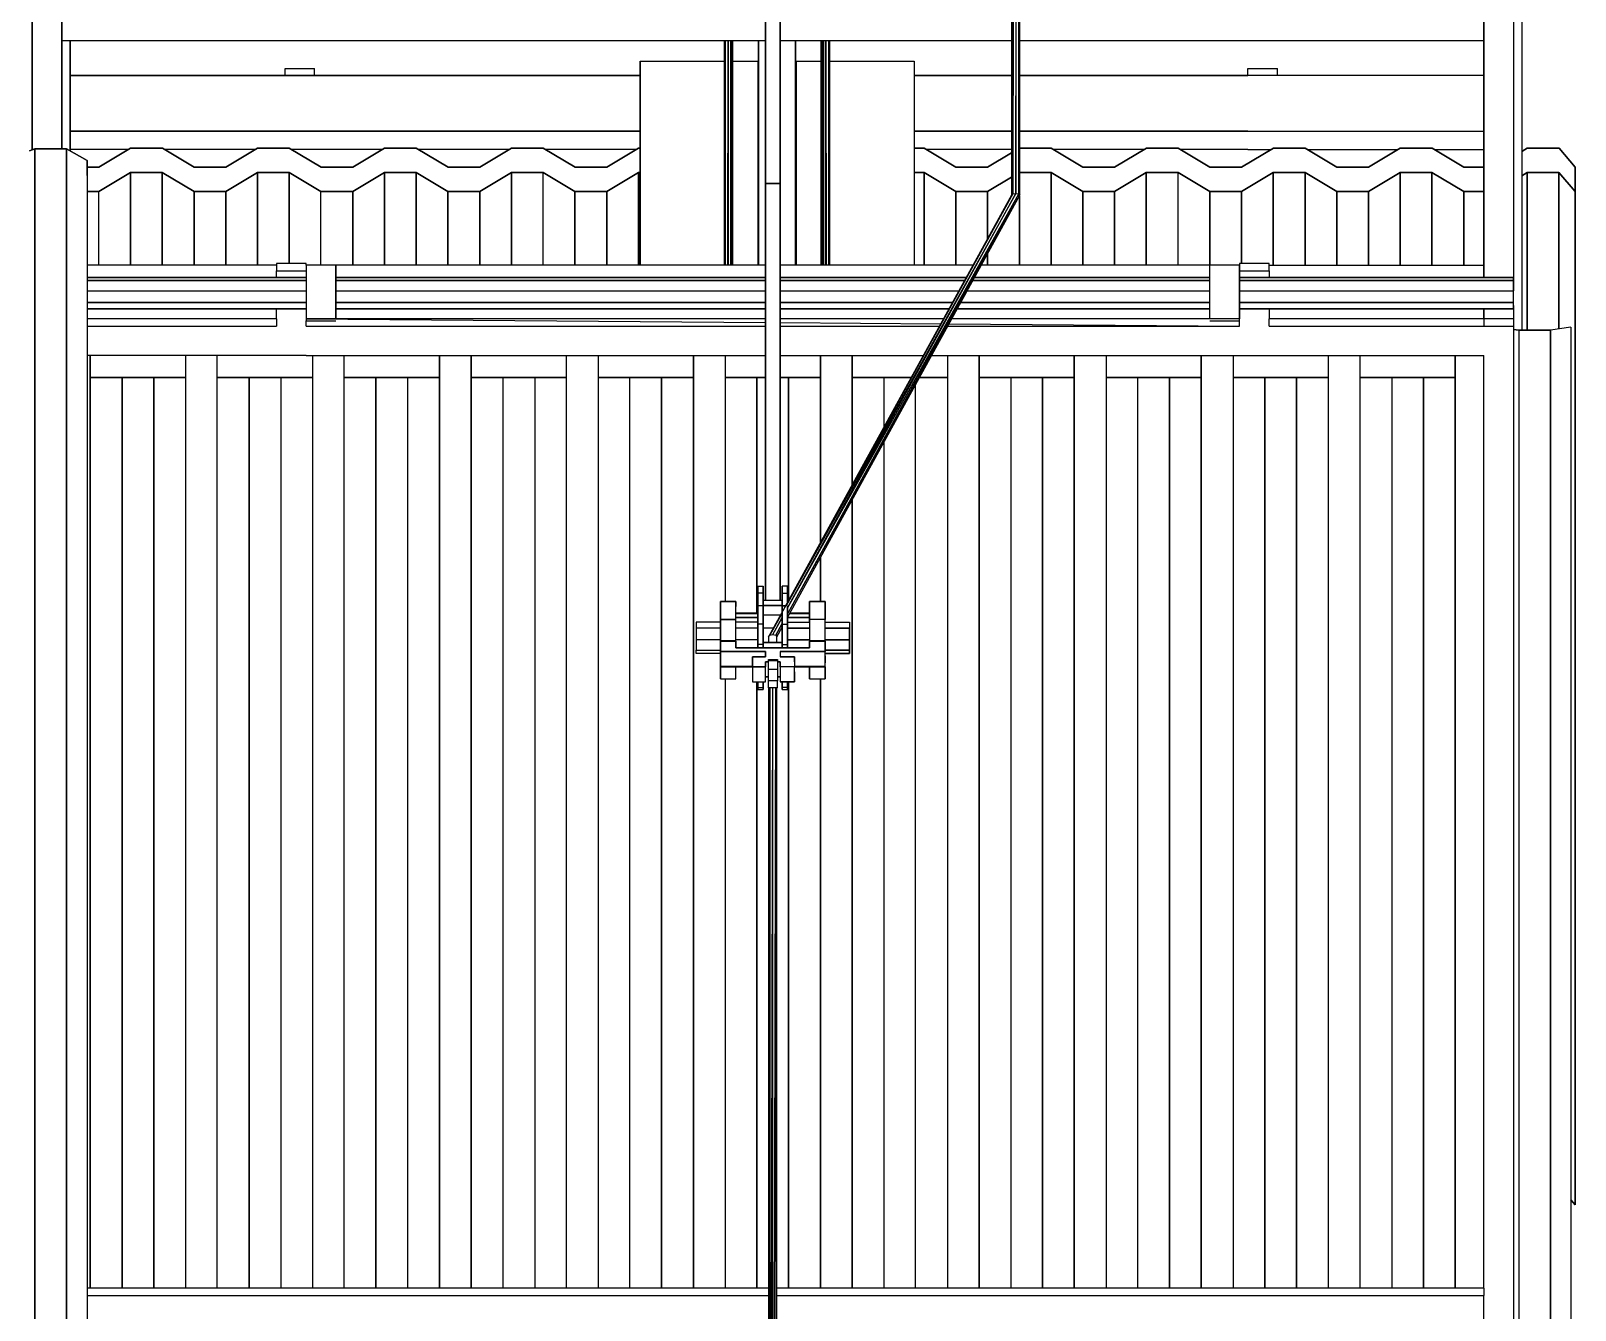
# Model space of a CAD drawing. Extents: x -32 to 51.8, y -51.6 to -5.5.
# Drawn here: x 29.27 to 33.439, y -46.161 to -42.709 of the extents above; entities that cross this region are included whole.
import ezdxf

# ---------------------------------------------------------------- set-up
doc = ezdxf.new("R2010")
doc.units = 0
doc.header["$MEASUREMENT"] = 0
doc.layers.get('0').update_dxf_attribs({"linetype": 'CONTINUOUS'})
doc.layers.add('hachures', color=5, linetype='CONTINUOUS')

msp = doc.modelspace()

# ---------------------------------------------------------------- linework, layer by layer
for p, q in [((31.9219, -38.3843), (31.9178, -43.1519)), ((31.9186, -38.3844), (31.9178, -43.1519)), ((31.9219, -38.3843), (31.9211, -43.1487)), ((31.9298, -38.3843), (31.9211, -43.1487)), ((31.9298, -38.3843), (31.929, -43.1474)), ((31.929, -43.1474), (31.9378, -38.3843)), ((31.937, -43.1487), (31.9378, -38.3843)), ((31.937, -43.1487), (31.9411, -38.3844)), ((31.9403, -43.1519), (31.9411, -38.3844)), ((31.253, -43.1207), (31.253, -41.2391)), ((31.253, -41.2391), (31.253, -43.1207)), ((31.2926, -43.1207), (31.2926, -41.2391)), ((31.2926, -41.2391), (31.2926, -43.1207)), ((31.253, -41.2813), (31.253, -43.0952)), ((29.2728, -42.7353), (29.2728, -42.2401)), ((29.2728, -42.4833), (29.2728, -43.03)), ((29.2728, -42.4833), (29.2728, -43.03)), ((29.2728, -43.03), (29.2728, -42.4833)), ((33.2958, -42.4833), (33.2958, -43.5161)), ((31.253, -43.0952), (31.253, -42.5372)), ((31.2926, -42.9496), (31.2926, -42.5372)), ((29.3528, -42.6379), (29.3528, -43.0272)), ((29.3528, -43.0272), (29.3528, -42.6379)), ((29.3528, -42.6379), (29.3528, -43.0272)), ((31.253, -42.6379), (31.253, -43.1375)), ((31.2926, -42.6379), (31.2926, -42.9496)), ((33.1928, -43.374), (33.1928, -42.6379)), ((33.1928, -42.6379), (33.1928, -43.3413)), ((33.1928, -42.6379), (33.1928, -43.374)), ((33.1928, -43.3413), (33.1928, -42.6379)), ((33.2728, -42.6379), (33.2728, -43.374)), ((29.2728, -42.7353), (29.2728, -42.7353)), ((31.253, -42.7353), (29.3528, -42.7353)), ((29.3758, -42.7353), (29.3758, -43.0327)), ((29.3758, -42.7353), (29.3758, -42.8292)), ((29.3758, -43.0327), (29.3758, -42.7353)), ((31.1423, -43.3413), (31.1423, -42.7353)), ((31.1446, -42.7353), (31.1444, -43.3413)), ((31.1456, -43.3413), (31.1456, -42.7353)), ((31.1512, -42.7353), (31.1506, -43.3413)), ((31.1536, -43.3413), (31.1536, -42.7353)), ((31.1591, -42.7353), (31.1585, -43.3413)), ((31.1615, -43.3413), (31.1615, -42.7353)), ((31.1636, -43.3413), (31.1638, -42.7353)), ((31.1648, -43.3413), (31.1648, -42.7353)), ((31.2343, -42.7353), (31.2343, -43.3413)), ((31.2343, -43.3413), (31.2343, -42.7353)), ((31.2343, -43.3413), (31.2343, -42.7353)), ((31.2343, -43.3413), (31.2343, -42.7353)), ((31.9179, -42.7353), (31.2926, -42.7353)), ((31.3343, -42.7353), (31.3343, -43.3413)), ((31.3343, -43.3413), (31.3343, -42.7353)), ((31.4038, -43.3413), (31.4038, -42.7353)), ((31.4048, -42.7353), (31.405, -43.3413)), ((31.4071, -42.7353), (31.4071, -43.3413)), ((31.4095, -42.7353), (31.4101, -43.3413)), ((31.415, -42.7353), (31.415, -43.3413)), ((31.418, -43.3413), (31.4174, -42.7353)), ((31.423, -42.7353), (31.423, -43.3413)), ((31.4242, -43.3413), (31.424, -42.7353)), ((31.4263, -42.7353), (31.4263, -43.3413)), ((33.1928, -42.7353), (31.9404, -42.7353)), ((29.9558, -42.8292), (29.9558, -42.8099)), ((29.9558, -42.8099), (30.0358, -42.8099)), ((30.0358, -42.8292), (30.0358, -42.8099)), ((30.9144, -43.3413), (30.9144, -42.7908)), ((30.9144, -42.7908), (30.9144, -43.3413)), ((30.9144, -42.7908), (30.9144, -42.7908)), ((30.9144, -43.3413), (30.9144, -42.7908)), ((30.9144, -42.7908), (31.1423, -42.7908)), ((30.9144, -42.7908), (30.9144, -42.7908)), ((31.1648, -42.7908), (31.2324, -42.7908)), ((31.2324, -42.7908), (31.2324, -43.3413)), ((31.2324, -42.7908), (31.2324, -43.3413)), ((31.3362, -42.7908), (31.4038, -42.7908)), ((31.3362, -43.3413), (31.3362, -42.7908)), ((31.3362, -42.7908), (31.3362, -42.7908)), ((31.3362, -43.3413), (31.3362, -42.7908)), ((31.3362, -42.7908), (31.3362, -43.3413)), ((31.3362, -42.7908), (31.3362, -42.7908)), ((31.4263, -42.7908), (31.6542, -42.7908)), ((31.6542, -42.7908), (31.6542, -43.3413)), ((31.6542, -42.7908), (31.6542, -43.3413)), ((32.5558, -42.8292), (32.5558, -42.8099)), ((32.5558, -42.8099), (32.6358, -42.8099)), ((32.6358, -42.8292), (32.6358, -42.8099)), ((29.3758, -42.8292), (29.3758, -42.9792)), ((30.0358, -42.8292), (29.3758, -42.8292)), ((29.3758, -42.9792), (29.3758, -42.8292)), ((29.3758, -42.8292), (30.0358, -42.8292)), ((30.1158, -42.8292), (30.0358, -42.8292)), ((30.0358, -42.8292), (30.1158, -42.8292)), ((30.9144, -42.8292), (30.1158, -42.8292)), ((30.1158, -42.8292), (30.9144, -42.8292)), ((31.2343, -42.8292), (31.2324, -42.8292)), ((31.2324, -42.8292), (31.2343, -42.8292)), ((31.3362, -42.8292), (31.3343, -42.8292)), ((31.3343, -42.8292), (31.3362, -42.8292)), ((31.9179, -42.8292), (31.6542, -42.8292)), ((31.6542, -42.8292), (31.9179, -42.8292)), ((32.4758, -42.8292), (31.9403, -42.8292)), ((31.9403, -42.8292), (32.4758, -42.8292)), ((32.5558, -42.8292), (32.4758, -42.8292)), ((32.4758, -42.8292), (32.5558, -42.8292)), ((33.1928, -42.8292), (32.5558, -42.8292)), ((29.3758, -42.9792), (30.0358, -42.9792)), ((30.0358, -42.9792), (29.3758, -42.9792)), ((29.3758, -42.9792), (29.3758, -43.0327)), ((30.0358, -42.9792), (30.1158, -42.9792)), ((30.1158, -42.9792), (30.0358, -42.9792)), ((30.1158, -42.9792), (30.9144, -42.9792)), ((30.9144, -42.9792), (30.1158, -42.9792)), ((31.2324, -42.9792), (31.2343, -42.9792)), ((31.2343, -42.9792), (31.2324, -42.9792)), ((31.253, -43.0952), (31.253, -42.9496)), ((31.3343, -42.9792), (31.3362, -42.9792)), ((31.3362, -42.9792), (31.3343, -42.9792)), ((31.6542, -42.9792), (31.9178, -42.9792)), ((31.9178, -42.9792), (31.6542, -42.9792)), ((31.9403, -42.9792), (32.4758, -42.9792)), ((32.4758, -42.9792), (31.9403, -42.9792)), ((32.4758, -42.9792), (32.5558, -42.9792)), ((32.5558, -42.9792), (32.4758, -42.9792)), ((32.5558, -42.9792), (33.1928, -42.9792)), ((29.2804, -43.0272), (29.2662, -43.0324)), ((29.2662, -43.0324), (29.2804, -43.0272)), ((29.2804, -43.0272), (29.3661, -43.0272)), ((29.2804, -49.6256), (29.2804, -43.0272)), ((29.3661, -43.0272), (29.2804, -43.0272)), ((29.3661, -43.0272), (29.3661, -43.0272)), ((29.3661, -43.0272), (29.3661, -49.6256)), ((29.3661, -43.0272), (29.4214, -43.0587)), ((29.4214, -43.0587), (29.3661, -43.0272)), ((29.5328, -43.0289), (29.3758, -43.0289)), ((29.5387, -43.0254), (29.453, -43.0767)), ((29.453, -43.0767), (29.5387, -43.0254)), ((29.6245, -43.0254), (29.5387, -43.0254)), ((29.5387, -43.0254), (29.5387, -43.0254)), ((29.5387, -43.0254), (29.6245, -43.0254)), ((29.7102, -43.0767), (29.6245, -43.0254)), ((29.6245, -43.0254), (29.6245, -43.0254)), ((29.6245, -43.0254), (29.7102, -43.0767)), ((29.8757, -43.0289), (29.6304, -43.0289)), ((29.8816, -43.0254), (29.7959, -43.0767)), ((29.7959, -43.0767), (29.8816, -43.0254)), ((29.9673, -43.0254), (29.8816, -43.0254)), ((29.8816, -43.0254), (29.8816, -43.0254)), ((29.8816, -43.0254), (29.9673, -43.0254)), ((30.053, -43.0767), (29.9673, -43.0254)), ((29.9673, -43.0254), (29.9673, -43.0254)), ((29.9673, -43.0254), (30.053, -43.0767)), ((30.0358, -43.0289), (29.9733, -43.0289)), ((30.2185, -43.0289), (30.0358, -43.0289)), ((30.2245, -43.0254), (30.1388, -43.0767)), ((30.1388, -43.0767), (30.2245, -43.0254)), ((30.3102, -43.0254), (30.2245, -43.0254)), ((30.2245, -43.0254), (30.2245, -43.0254)), ((30.2245, -43.0254), (30.3102, -43.0254)), ((30.3959, -43.0767), (30.3102, -43.0254)), ((30.3102, -43.0254), (30.3102, -43.0254)), ((30.3102, -43.0254), (30.3959, -43.0767)), ((30.5614, -43.0289), (30.3161, -43.0289)), ((30.5673, -43.0254), (30.4816, -43.0767)), ((30.4816, -43.0767), (30.5673, -43.0254)), ((30.653, -43.0254), (30.5673, -43.0254)), ((30.5673, -43.0254), (30.5673, -43.0254)), ((30.5673, -43.0254), (30.653, -43.0254)), ((30.7388, -43.0767), (30.653, -43.0254)), ((30.653, -43.0254), (30.653, -43.0254)), ((30.653, -43.0254), (30.7388, -43.0767)), ((30.9042, -43.0289), (30.659, -43.0289)), ((30.9102, -43.0254), (30.8245, -43.0767)), ((30.8245, -43.0767), (30.9102, -43.0254)), ((30.9144, -43.0254), (30.9102, -43.0254)), ((30.9102, -43.0254), (30.9102, -43.0254)), ((30.9102, -43.0254), (30.9144, -43.0254)), ((31.2343, -43.0289), (31.2324, -43.0289)), ((31.3362, -43.0254), (31.3343, -43.0254)), ((31.3343, -43.0254), (31.3362, -43.0254)), ((31.6816, -43.0254), (31.6542, -43.0254)), ((31.6542, -43.0254), (31.6816, -43.0254)), ((31.7673, -43.0767), (31.6816, -43.0254)), ((31.6816, -43.0254), (31.6816, -43.0254)), ((31.6816, -43.0254), (31.7673, -43.0767)), ((31.9178, -43.0289), (31.6875, -43.0289)), ((32.0245, -43.0254), (31.9403, -43.0254)), ((31.9403, -43.0254), (32.0245, -43.0254)), ((32.1102, -43.0767), (32.0245, -43.0254)), ((32.0245, -43.0254), (32.0245, -43.0254)), ((32.0245, -43.0254), (32.1102, -43.0767)), ((32.2757, -43.0289), (32.0304, -43.0289)), ((32.2816, -43.0254), (32.1959, -43.0767)), ((32.1959, -43.0767), (32.2816, -43.0254)), ((32.3673, -43.0254), (32.2816, -43.0254)), ((32.2816, -43.0254), (32.2816, -43.0254)), ((32.2816, -43.0254), (32.3673, -43.0254)), ((32.453, -43.0767), (32.3673, -43.0254)), ((32.3673, -43.0254), (32.3673, -43.0254)), ((32.3673, -43.0254), (32.453, -43.0767)), ((32.5558, -43.0289), (32.3733, -43.0289)), ((32.6245, -43.0253), (32.5388, -43.0767)), ((32.5388, -43.0767), (32.6245, -43.0254)), ((32.5558, -43.0289), (32.6185, -43.0289)), ((32.7102, -43.0253), (32.6245, -43.0253)), ((32.6245, -43.0254), (32.6245, -43.0253)), ((32.6245, -43.0254), (32.7102, -43.0254)), ((32.7959, -43.0767), (32.7102, -43.0253)), ((32.7102, -43.0253), (32.7102, -43.0254)), ((32.7102, -43.0254), (32.7959, -43.0767)), ((32.7161, -43.0289), (32.9614, -43.0289)), ((32.9673, -43.0253), (32.8816, -43.0767)), ((32.8816, -43.0767), (32.9673, -43.0254)), ((33.053, -43.0253), (32.9673, -43.0253)), ((32.9673, -43.0253), (32.9673, -43.0254)), ((32.9673, -43.0254), (33.053, -43.0254)), ((33.053, -43.0254), (33.053, -43.0253)), ((33.1388, -43.0767), (33.053, -43.0253)), ((33.053, -43.0253), (33.053, -43.0254)), ((33.053, -43.0254), (33.1388, -43.0767)), ((33.059, -43.0289), (33.1928, -43.0289)), ((33.3102, -43.0253), (33.2958, -43.034)), ((33.2958, -43.034), (33.3102, -43.0254)), ((33.3102, -43.0254), (33.3102, -43.0253)), ((33.3959, -43.0253), (33.3102, -43.0253)), ((33.3102, -43.0253), (33.3102, -43.0254)), ((33.3102, -43.0254), (33.3959, -43.0254)), ((33.3959, -43.0254), (33.3959, -43.0253)), ((33.4394, -43.0767), (33.3959, -43.0253)), ((33.3959, -43.0253), (33.3959, -43.0254)), ((33.3959, -43.0254), (33.4394, -43.0767)), ((29.4214, -43.0587), (29.4214, -49.6571)), ((29.4215, -43.0991), (29.4214, -43.0587)), ((31.2343, -43.0366), (31.2324, -43.0377)), ((31.2324, -43.0377), (31.2343, -43.0366)), ((31.9178, -43.0379), (31.853, -43.0767)), ((31.853, -43.0767), (31.9178, -43.0379)), ((29.453, -43.0767), (29.4214, -43.0767)), ((29.4214, -43.0767), (29.453, -43.0767)), ((29.4215, -43.0991), (29.4216, -49.6975)), ((29.5386, -43.0912), (29.4529, -43.1426)), ((29.4529, -43.1426), (29.5386, -43.0912)), ((29.453, -43.0767), (29.453, -43.0767)), ((29.6243, -43.0912), (29.5386, -43.0912)), ((29.5386, -43.0912), (29.5386, -43.0912)), ((29.5386, -43.0912), (29.6243, -43.0912)), ((29.7101, -43.1426), (29.6243, -43.0912)), ((29.6243, -43.0912), (29.6243, -43.0912)), ((29.6243, -43.0912), (29.7101, -43.1426)), ((29.7959, -43.0767), (29.7102, -43.0767)), ((29.7102, -43.0767), (29.7102, -43.0767)), ((29.7102, -43.0767), (29.7959, -43.0767)), ((29.8815, -43.0912), (29.7958, -43.1426)), ((29.7958, -43.1426), (29.8815, -43.0912)), ((29.7959, -43.0767), (29.7959, -43.0767)), ((29.9672, -43.0912), (29.8815, -43.0912)), ((29.8815, -43.0912), (29.8815, -43.0912)), ((29.8815, -43.0912), (29.9672, -43.0912)), ((30.0529, -43.1426), (29.9672, -43.0912)), ((29.9672, -43.0912), (29.9672, -43.0912)), ((29.9672, -43.0912), (30.0529, -43.1426)), ((30.1388, -43.0767), (30.053, -43.0767)), ((30.053, -43.0767), (30.053, -43.0767)), ((30.053, -43.0767), (30.1388, -43.0767)), ((30.2243, -43.0912), (30.1386, -43.1426)), ((30.1386, -43.1426), (30.2243, -43.0912)), ((30.1388, -43.0767), (30.1388, -43.0767)), ((30.3101, -43.0912), (30.2243, -43.0912)), ((30.2243, -43.0912), (30.2243, -43.0912)), ((30.2243, -43.0912), (30.3101, -43.0912)), ((30.3958, -43.1426), (30.3101, -43.0912)), ((30.3101, -43.0912), (30.3101, -43.0912)), ((30.3101, -43.0912), (30.3958, -43.1426)), ((30.4816, -43.0767), (30.3959, -43.0767)), ((30.3959, -43.0767), (30.3959, -43.0767)), ((30.3959, -43.0767), (30.4816, -43.0767)), ((30.5672, -43.0912), (30.4815, -43.1426)), ((30.4815, -43.1426), (30.5672, -43.0912)), ((30.4816, -43.0767), (30.4816, -43.0767)), ((30.6529, -43.0912), (30.5672, -43.0912)), ((30.5672, -43.0912), (30.5672, -43.0912)), ((30.5672, -43.0912), (30.6529, -43.0912)), ((30.7386, -43.1426), (30.6529, -43.0912)), ((30.6529, -43.0912), (30.7386, -43.1426)), ((30.8245, -43.0767), (30.7388, -43.0767)), ((30.7388, -43.0767), (30.7388, -43.0767)), ((30.7388, -43.0767), (30.8245, -43.0767)), ((30.9101, -43.0912), (30.8243, -43.1426)), ((30.8243, -43.1426), (30.9101, -43.0912)), ((30.8245, -43.0767), (30.8245, -43.0767)), ((30.9144, -43.0912), (30.9101, -43.0912)), ((30.9101, -43.3413), (30.9101, -43.0912)), ((30.9101, -43.0912), (30.9101, -43.0912)), ((30.9101, -43.0912), (30.9144, -43.0912)), ((31.2343, -43.1024), (31.2324, -43.1035)), ((31.2324, -43.1035), (31.2343, -43.1024)), ((31.253, -43.1375), (31.253, -43.0952)), ((31.253, -43.0952), (31.253, -43.0952)), ((31.253, -43.0952), (31.253, -43.0952)), ((31.3362, -43.0912), (31.3343, -43.0912)), ((31.3343, -43.0912), (31.3362, -43.0912)), ((31.6815, -43.0912), (31.6542, -43.0912)), ((31.6542, -43.0912), (31.6815, -43.0912)), ((31.7672, -43.1426), (31.6815, -43.0912)), ((31.6815, -43.0912), (31.6815, -43.0912)), ((31.6815, -43.0912), (31.7672, -43.1426)), ((31.853, -43.0767), (31.7673, -43.0767)), ((31.7673, -43.0767), (31.7673, -43.0767)), ((31.7673, -43.0767), (31.853, -43.0767)), ((31.9178, -43.1037), (31.8529, -43.1426)), ((31.8529, -43.1426), (31.9178, -43.1037)), ((31.853, -43.0767), (31.853, -43.0767)), ((32.0243, -43.0912), (31.9403, -43.0912)), ((31.9403, -43.0912), (32.0243, -43.0912)), ((32.1101, -43.1426), (32.0243, -43.0912)), ((32.0243, -43.0912), (32.0243, -43.0912)), ((32.0243, -43.0912), (32.1101, -43.1426)), ((32.1959, -43.0767), (32.1102, -43.0767)), ((32.1102, -43.0767), (32.1102, -43.0767)), ((32.1102, -43.0767), (32.1959, -43.0767)), ((32.2815, -43.0912), (32.1958, -43.1426)), ((32.1958, -43.1426), (32.2815, -43.0912)), ((32.1959, -43.0767), (32.1959, -43.0767)), ((32.3672, -43.0912), (32.2815, -43.0912)), ((32.2815, -43.0912), (32.2815, -43.0912)), ((32.2815, -43.0912), (32.3672, -43.0912)), ((32.4529, -43.1426), (32.3672, -43.0912)), ((32.3672, -43.0912), (32.4529, -43.1426)), ((32.5388, -43.0767), (32.453, -43.0767)), ((32.453, -43.0767), (32.453, -43.0767)), ((32.453, -43.0767), (32.5388, -43.0767)), ((32.6243, -43.0912), (32.5386, -43.1426)), ((32.5386, -43.1426), (32.6243, -43.0912)), ((32.5388, -43.0767), (32.5388, -43.0767)), ((32.7101, -43.0912), (32.6243, -43.0912)), ((32.6243, -43.0912), (32.6243, -43.0912)), ((32.6243, -43.0912), (32.7101, -43.0912)), ((32.7958, -43.1426), (32.7101, -43.0912)), ((32.7101, -43.0912), (32.7101, -43.0912)), ((32.7101, -43.0912), (32.7958, -43.1426)), ((32.8816, -43.0767), (32.7959, -43.0767)), ((32.7959, -43.0767), (32.7959, -43.0767)), ((32.7959, -43.0767), (32.8816, -43.0767)), ((32.9672, -43.0912), (32.8815, -43.1426)), ((32.8815, -43.1426), (32.9672, -43.0912)), ((32.8816, -43.0767), (32.8816, -43.0767)), ((33.0529, -43.0912), (32.9672, -43.0912)), ((32.9672, -43.0912), (32.9672, -43.0912)), ((32.9672, -43.0912), (33.0529, -43.0912)), ((33.1386, -43.1426), (33.0529, -43.0912)), ((33.0529, -43.0912), (33.0529, -43.0912)), ((33.0529, -43.0912), (33.1386, -43.1426)), ((33.1388, -43.0767), (33.1928, -43.0767)), ((33.1388, -43.0767), (33.1388, -43.0767)), ((33.1928, -43.0767), (33.1388, -43.0767)), ((33.1388, -43.0767), (33.1388, -43.0767)), ((33.3101, -43.0912), (33.2958, -43.0998)), ((33.2958, -43.0998), (33.3101, -43.0912)), ((33.3958, -43.0912), (33.3101, -43.0912)), ((33.3101, -43.0912), (33.3101, -43.0912)), ((33.3101, -43.0912), (33.3101, -43.5161)), ((33.3101, -43.0912), (33.3958, -43.0912)), ((33.4392, -43.1426), (33.3958, -43.0912)), ((33.3958, -43.0912), (33.3958, -43.0912)), ((33.3958, -43.0912), (33.3958, -43.5131)), ((33.3958, -43.0912), (33.4392, -43.1426)), ((33.4394, -43.0767), (33.4392, -43.1426)), ((33.4392, -43.1426), (33.4394, -43.0767)), ((33.4394, -45.8114), (33.4394, -43.0767)), ((29.4529, -43.1426), (29.4215, -43.1426)), ((29.4215, -43.1426), (29.4529, -43.1426)), ((29.7958, -43.1426), (29.7101, -43.1426)), ((29.7101, -43.1426), (29.7101, -43.1426)), ((29.7101, -43.1426), (29.7958, -43.1426)), ((29.7958, -43.1426), (29.7958, -43.1426)), ((30.1386, -43.1426), (30.0529, -43.1426)), ((30.0529, -43.1426), (30.1386, -43.1426)), ((30.1386, -43.1426), (30.1386, -43.1426)), ((30.4815, -43.1426), (30.3958, -43.1426)), ((30.3958, -43.1426), (30.3958, -43.1426)), ((30.3958, -43.1426), (30.4815, -43.1426)), ((30.4815, -43.1426), (30.4815, -43.1426)), ((30.8243, -43.1426), (30.7386, -43.1426)), ((30.7386, -43.1426), (30.7386, -43.1426)), ((30.7386, -43.1426), (30.8243, -43.1426)), ((30.8243, -43.1426), (30.8243, -43.1426)), ((31.2531, -44.2463), (31.253, -43.1207)), ((31.253, -43.1207), (31.2926, -43.1207)), ((31.2926, -43.1207), (31.253, -43.1207)), ((31.253, -43.1207), (31.253, -44.2463)), ((31.253, -43.1375), (31.253, -43.1629)), ((31.253, -43.1629), (31.253, -43.1375)), ((31.9211, -43.1487), (31.2617, -44.3438)), ((31.9178, -43.1519), (31.2617, -44.3438)), ((31.2926, -43.1207), (31.2926, -43.1207)), ((31.2926, -43.1207), (31.2926, -43.1207)), ((31.2926, -43.1207), (31.2926, -44.2463)), ((31.2926, -44.2463), (31.2926, -43.1207)), ((31.9211, -43.1487), (31.3084, -44.2609)), ((31.929, -43.1474), (31.3089, -44.2609)), ((31.3126, -44.2661), (31.929, -43.1474)), ((31.937, -43.1487), (31.3126, -44.2822)), ((31.3126, -44.267), (31.937, -43.1487)), ((31.3126, -44.2921), (31.9403, -43.1519)), ((31.3126, -44.2826), (31.9403, -43.1519)), ((31.8529, -43.1426), (31.7672, -43.1426)), ((31.7672, -43.1426), (31.7672, -43.1426)), ((31.7672, -43.1426), (31.8529, -43.1426)), ((31.8529, -43.2698), (31.8529, -43.1426)), ((31.8529, -43.1426), (31.8529, -43.1426)), ((31.9178, -43.1519), (31.9211, -43.1487)), ((31.9211, -43.1487), (31.929, -43.1474)), ((31.929, -43.1474), (31.937, -43.1487)), ((31.937, -43.1487), (31.9403, -43.1519)), ((31.9386, -43.3413), (31.9386, -43.1549)), ((32.1958, -43.1426), (32.1101, -43.1426)), ((32.1101, -43.1426), (32.1101, -43.1426)), ((32.1101, -43.1426), (32.1958, -43.1426)), ((32.1958, -43.1426), (32.1958, -43.1426)), ((32.5386, -43.1426), (32.4529, -43.1426)), ((32.4529, -43.1426), (32.4529, -43.1426)), ((32.4529, -43.1426), (32.5386, -43.1426)), ((32.5386, -43.1426), (32.5386, -43.1426)), ((32.8815, -43.1426), (32.7958, -43.1426)), ((32.7958, -43.1426), (32.7958, -43.1426)), ((32.7958, -43.1426), (32.8815, -43.1426)), ((32.8815, -43.1426), (32.8815, -43.1426)), ((33.1928, -43.1426), (33.1386, -43.1426)), ((33.1386, -43.1426), (33.1386, -43.1426)), ((33.1386, -43.1426), (33.1928, -43.1426)), ((33.4392, -45.8772), (33.4392, -43.1426)), ((33.4392, -43.1426), (33.4392, -43.1426)), ((33.4392, -43.1426), (33.4392, -45.8772)), ((31.253, -43.1629), (31.2531, -44.2463)), ((31.253, -44.2463), (31.253, -43.1629)), ((31.8529, -43.3413), (31.8529, -43.3106)), ((29.9328, -43.3413), (29.4215, -43.3413)), ((30.0128, -43.337), (29.9328, -43.337)), ((29.9328, -43.337), (29.9328, -43.3568)), ((29.9328, -43.3568), (30.0128, -43.3568)), ((29.9328, -43.374), (29.9328, -43.3568)), ((30.0128, -43.3413), (30.0128, -43.337)), ((30.0928, -43.3413), (30.0128, -43.3413)), ((30.0128, -43.3413), (30.0128, -43.4913)), ((31.2531, -43.3413), (30.0928, -43.3413)), ((30.0928, -43.4856), (30.0928, -43.3413)), ((30.0928, -43.3413), (30.0928, -43.4856)), ((31.8136, -43.3413), (31.2926, -43.3413)), ((32.4528, -43.3413), (31.8361, -43.3413)), ((32.5328, -43.3413), (32.4528, -43.3413)), ((32.4528, -43.4856), (32.4528, -43.3413)), ((32.4528, -43.374), (32.4528, -43.3413)), ((32.6128, -43.3369), (32.5328, -43.3369)), ((32.5328, -43.3369), (32.5328, -43.3568)), ((32.5328, -43.3413), (32.5328, -43.3413)), ((32.5328, -43.4856), (32.5328, -43.3413)), ((32.5328, -43.3413), (32.5328, -43.4856)), ((32.5328, -43.374), (32.5328, -43.3568)), ((32.5328, -43.3568), (32.6128, -43.3568)), ((32.6128, -43.3568), (32.6128, -43.3369)), ((32.6128, -43.3413), (33.1928, -43.3413)), ((32.6128, -43.3568), (32.6128, -43.374)), ((33.1928, -43.374), (33.1928, -43.3413)), ((30.0128, -43.374), (29.4215, -43.374)), ((29.4215, -43.374), (30.0128, -43.374)), ((30.0128, -43.3824), (29.4215, -43.3824)), ((29.4215, -43.3824), (30.0128, -43.3824)), ((31.2531, -43.374), (30.0928, -43.374)), ((30.0928, -43.374), (31.2531, -43.374)), ((31.2531, -43.3823), (30.0928, -43.3824)), ((30.0928, -43.3824), (31.2531, -43.3823)), ((31.7956, -43.374), (31.2926, -43.374)), ((31.2926, -43.374), (31.7956, -43.374)), ((31.791, -43.3823), (31.2926, -43.3823)), ((31.2926, -43.3823), (31.791, -43.3823)), ((32.4528, -43.3823), (31.8134, -43.3823)), ((31.8134, -43.3823), (32.4528, -43.3823)), ((32.4528, -43.374), (31.8181, -43.374)), ((31.8181, -43.374), (32.4528, -43.374)), ((33.2728, -43.374), (32.5328, -43.374)), ((32.5328, -43.374), (33.2728, -43.374)), ((33.2728, -43.3823), (32.5328, -43.3823)), ((32.5328, -43.3823), (33.2728, -43.3823)), ((33.2728, -43.3823), (33.2728, -43.374)), ((33.2728, -43.374), (33.2728, -43.3823)), ((33.2728, -43.4106), (33.2728, -43.3823)), ((33.2728, -43.3823), (33.2728, -43.3823)), ((33.2728, -43.3823), (33.2728, -43.3823)), ((33.2728, -43.3823), (33.2728, -43.4106)), ((29.4215, -43.4106), (30.0128, -43.4106)), ((29.4215, -43.4422), (30.0128, -43.4422)), ((30.0128, -43.4422), (29.4215, -43.4422)), ((30.0928, -43.4106), (31.2531, -43.4106)), ((30.0928, -43.4422), (31.2531, -43.4422)), ((31.2531, -43.4422), (30.0928, -43.4422)), ((31.2926, -43.4106), (31.7754, -43.4106)), ((31.2926, -43.4422), (31.758, -43.4422)), ((31.758, -43.4422), (31.2926, -43.4422)), ((31.7805, -43.4422), (32.4528, -43.4422)), ((32.4528, -43.4422), (31.7805, -43.4422)), ((31.7979, -43.4106), (32.4528, -43.4106)), ((32.5328, -43.4106), (33.2728, -43.4106)), ((32.5328, -43.4422), (33.2728, -43.4422)), ((33.2728, -43.4422), (32.5328, -43.4422)), ((33.2728, -43.4422), (33.2728, -43.4106)), ((33.2728, -43.4586), (33.2728, -43.4422)), ((29.4215, -43.4586), (30.0128, -43.4586)), ((30.0128, -43.4586), (29.4215, -43.4586)), ((29.9328, -43.4856), (29.4215, -43.4856)), ((29.9328, -43.4856), (29.9328, -43.4586)), ((29.9328, -43.4856), (29.9328, -43.5055)), ((31.2531, -43.4856), (30.0128, -43.4856)), ((30.0128, -43.4856), (31.2531, -43.4954)), ((30.0128, -43.4913), (30.0128, -43.4913)), ((30.0128, -43.4913), (30.0928, -43.4913)), ((30.0128, -43.5055), (30.0128, -43.4913)), ((30.0128, -43.5055), (30.0128, -43.4913)), ((30.0928, -43.4586), (31.2531, -43.4586)), ((31.2531, -43.4586), (30.0928, -43.4586)), ((31.2926, -43.4586), (31.749, -43.4586)), ((31.749, -43.4586), (31.2926, -43.4586)), ((31.7341, -43.4856), (31.2926, -43.4856)), ((32.5328, -43.4856), (31.7566, -43.4856)), ((31.7715, -43.4586), (32.4528, -43.4586)), ((32.4528, -43.4586), (31.7715, -43.4586)), ((32.4528, -43.4856), (32.4528, -43.4586)), ((32.4528, -43.4913), (32.5328, -43.4913)), ((32.5328, -43.4586), (33.2728, -43.4586)), ((33.2728, -43.4586), (32.5328, -43.4586)), ((32.5328, -43.4856), (32.5328, -43.4586)), ((32.5328, -43.5055), (32.5328, -43.4856)), ((32.6128, -43.4586), (32.6128, -43.4856)), ((33.1928, -43.4856), (32.6128, -43.4856)), ((32.6128, -43.5055), (32.6128, -43.4856)), ((33.1928, -43.4856), (33.1928, -43.4586)), ((33.1928, -43.4586), (33.1928, -43.4856)), ((33.1928, -43.4856), (33.1928, -43.4586)), ((33.2728, -43.4856), (33.1928, -43.4856)), ((33.1928, -43.4856), (33.1928, -43.5055)), ((33.2728, -43.4502), (33.2728, -43.4586)), ((33.2728, -43.4586), (33.2728, -43.4856)), ((33.2728, -43.4856), (33.2728, -43.5055)), ((29.4215, -43.5055), (29.9328, -43.5055)), ((30.0128, -43.5055), (31.2531, -43.5055)), ((31.2926, -43.4957), (31.7267, -43.4992)), ((31.2926, -43.5055), (31.7232, -43.5055)), ((31.7456, -43.5055), (32.5328, -43.5055)), ((31.7491, -43.4993), (32.5328, -43.5055)), ((32.6128, -43.5055), (33.1928, -43.5055)), ((33.1928, -43.5055), (33.2728, -43.5055)), ((33.2728, -43.5055), (33.2728, -43.5848)), ((33.2871, -43.5161), (33.2728, -43.5149)), ((33.2728, -43.5149), (33.2871, -43.5161)), ((33.3728, -43.5161), (33.2871, -43.5161)), ((33.2871, -43.5161), (33.3728, -43.5161)), ((33.4281, -43.5088), (33.3728, -43.5161)), ((33.3728, -51.5229), (33.3728, -43.5161)), ((33.4281, -43.5088), (33.4281, -51.5157)), ((29.9328, -43.5848), (29.4215, -43.5848)), ((30.0128, -43.5848), (29.9328, -43.5848)), ((30.0128, -43.5848), (31.2531, -43.5848)), ((31.2926, -43.5848), (31.6795, -43.5848)), ((31.702, -43.5848), (32.5328, -43.5848)), ((32.5328, -43.5848), (32.6128, -43.5848)), ((32.6128, -43.5848), (33.1928, -43.5848)), ((33.1928, -46.1017), (33.1928, -43.5848)), ((33.2728, -43.5848), (33.2728, -46.1216)), ((29.6871, -43.6442), (29.4299, -43.6442)), ((29.4299, -43.6442), (29.6871, -43.6442)), ((30.0299, -43.6442), (29.7728, -43.6442)), ((29.7728, -43.6442), (30.0299, -43.6442)), ((30.3728, -43.6442), (30.1157, -43.6442)), ((30.1157, -43.6442), (30.3728, -43.6442)), ((30.7157, -43.6442), (30.4585, -43.6442)), ((30.4585, -43.6442), (30.7157, -43.6442)), ((31.0585, -43.6442), (30.8014, -43.6442)), ((30.8014, -43.6442), (31.0585, -43.6442)), ((31.2531, -43.6442), (31.1442, -43.6442)), ((31.1442, -43.6442), (31.2531, -43.6442)), ((31.2299, -43.6442), (31.2299, -44.2807)), ((31.4014, -43.6442), (31.2926, -43.6442)), ((31.2926, -43.6442), (31.4014, -43.6442)), ((31.3157, -43.6442), (31.3157, -44.2458)), ((31.6468, -43.6442), (31.4871, -43.6442)), ((31.4871, -43.6442), (31.6468, -43.6442)), ((31.7442, -43.6442), (31.6693, -43.6442)), ((31.6693, -43.6442), (31.7442, -43.6442)), ((32.0871, -43.6442), (31.8299, -43.6442)), ((31.8299, -43.6442), (32.0871, -43.6442)), ((32.4299, -43.6442), (32.1728, -43.6442)), ((32.1728, -43.6442), (32.4299, -43.6442)), ((32.7728, -43.6442), (32.5157, -43.6442)), ((32.5157, -43.6442), (32.7728, -43.6442)), ((33.1157, -43.6442), (32.8585, -43.6442)), ((32.8585, -43.6442), (33.1157, -43.6442)), ((31.4014, -44.1309), (31.4014, -44.249)), ((31.4014, -44.249), (31.4014, -44.1309)), ((31.2326, -44.2076), (31.2471, -44.2076)), ((31.2326, -44.2262), (31.2326, -44.2076)), ((31.2326, -44.2127), (31.2326, -44.2076)), ((31.2326, -44.2076), (31.2326, -44.2262)), ((31.2326, -44.2127), (31.2326, -44.2358)), ((31.2326, -44.2358), (31.2326, -44.2127)), ((31.2471, -44.2262), (31.2326, -44.2262)), ((31.2326, -44.2609), (31.2326, -44.2262)), ((31.2326, -44.2262), (31.2326, -44.2609)), ((31.2326, -44.2358), (31.2326, -44.2358)), ((31.2326, -44.2358), (31.2326, -44.2778)), ((31.2326, -44.2778), (31.2326, -44.2358)), ((31.2471, -44.2262), (31.2471, -44.2076)), ((31.2471, -44.2076), (31.2471, -44.2127)), ((31.2471, -44.2076), (31.2471, -44.2262)), ((31.2471, -44.2127), (31.2471, -44.2358)), ((31.2471, -44.2609), (31.2471, -44.2262)), ((31.2471, -44.2262), (31.2471, -44.2609)), ((31.2471, -44.2358), (31.2471, -44.2463)), ((31.3126, -44.2076), (31.2982, -44.2076)), ((31.2982, -44.2262), (31.2982, -44.2076)), ((31.2982, -44.2076), (31.2982, -44.2127)), ((31.2982, -44.2127), (31.2982, -44.2076)), ((31.2982, -44.2076), (31.2982, -44.2262)), ((31.2982, -44.2127), (31.2982, -44.2127)), ((31.2982, -44.2127), (31.2982, -44.2127)), ((31.2982, -44.2127), (31.2982, -44.2358)), ((31.2982, -44.2358), (31.2982, -44.2127)), ((31.2982, -44.2262), (31.3126, -44.2262)), ((31.2982, -44.2609), (31.2982, -44.2262)), ((31.2982, -44.2262), (31.2982, -44.2609)), ((31.2982, -44.2358), (31.2982, -44.2358)), ((31.2982, -44.2463), (31.2982, -44.2358)), ((31.3126, -44.2076), (31.3126, -44.2262)), ((31.3126, -44.2262), (31.3126, -44.2076)), ((31.3126, -44.2262), (31.3126, -44.2513)), ((31.3126, -44.2513), (31.3126, -44.2262)), ((31.1314, -44.2619), (31.1314, -44.249)), ((31.1314, -44.249), (31.1733, -44.249)), ((31.1314, -44.249), (31.1314, -44.2619)), ((31.1733, -44.249), (31.1314, -44.249)), ((31.1314, -44.249), (31.1314, -44.3045)), ((31.1314, -44.2972), (31.1314, -44.2619)), ((31.1314, -44.2619), (31.1314, -44.2972)), ((31.1314, -44.2807), (31.1314, -44.2807)), ((31.1314, -44.2807), (31.1314, -44.2814)), ((31.1314, -44.2918), (31.1314, -44.2814)), ((31.1314, -44.2814), (31.1314, -44.2814)), ((31.1733, -44.2619), (31.1733, -44.249)), ((31.1733, -44.249), (31.1733, -44.2619)), ((31.1733, -44.2972), (31.1733, -44.2619)), ((31.2326, -44.2807), (31.1733, -44.2807)), ((31.1733, -44.2814), (31.2326, -44.2814)), ((31.2471, -44.2609), (31.2326, -44.2609)), ((31.2326, -44.3103), (31.2326, -44.2609)), ((31.2326, -44.2609), (31.2326, -44.3103)), ((31.2326, -44.2778), (31.2326, -44.2778)), ((31.2326, -44.2778), (31.2326, -44.3045)), ((31.2326, -44.3045), (31.2326, -44.2778)), ((31.2982, -44.2463), (31.2471, -44.2463)), ((31.2471, -44.2598), (31.2471, -44.2463)), ((31.2471, -44.2598), (31.2982, -44.2598)), ((31.2982, -44.2598), (31.2471, -44.2598)), ((31.2471, -44.3103), (31.2471, -44.2609)), ((31.2471, -44.2609), (31.2471, -44.3103)), ((31.2982, -44.2795), (31.265, -44.3398)), ((31.2982, -44.2802), (31.265, -44.3398)), ((31.2982, -44.2598), (31.2982, -44.2463)), ((31.2982, -44.2598), (31.2982, -44.2598)), ((31.2982, -44.2775), (31.2982, -44.2598)), ((31.2982, -44.2609), (31.3073, -44.2609)), ((31.2982, -44.3103), (31.2982, -44.2609)), ((31.3073, -44.2609), (31.2982, -44.2609)), ((31.2982, -44.2609), (31.2982, -44.2609)), ((31.2982, -44.2609), (31.2982, -44.3103)), ((31.3126, -44.2609), (31.3126, -44.2609)), ((31.3126, -44.2609), (31.3126, -44.3103)), ((31.3126, -44.3103), (31.3126, -44.2609)), ((31.3186, -44.2814), (31.3724, -44.2814)), ((31.3724, -44.2807), (31.3189, -44.2807)), ((31.4143, -44.249), (31.3724, -44.249)), ((31.3724, -44.249), (31.3724, -44.2619)), ((31.3724, -44.2619), (31.3724, -44.249)), ((31.3724, -44.249), (31.4143, -44.249)), ((31.3724, -44.2619), (31.3724, -44.3045)), ((31.3724, -44.2619), (31.3724, -44.2972)), ((31.3724, -44.2972), (31.3724, -44.2619)), ((31.3724, -44.2807), (31.3724, -44.2807)), ((31.3724, -44.2814), (31.3724, -44.2814)), ((31.4143, -44.2619), (31.4143, -44.249)), ((31.4143, -44.2619), (31.4143, -44.249)), ((31.4143, -44.249), (31.4143, -44.2972)), ((31.4143, -44.249), (31.4143, -44.2619)), ((31.4143, -44.2972), (31.4143, -44.2619)), ((31.4143, -44.2619), (31.4143, -44.2972)), ((31.4143, -44.2918), (31.4143, -44.2807)), ((31.4143, -44.2807), (31.4143, -44.2972)), ((31.066, -44.3045), (31.066, -44.3207)), ((31.1314, -44.3045), (31.066, -44.3045)), ((31.066, -44.3207), (31.066, -44.3522)), ((31.1314, -44.3207), (31.066, -44.3207)), ((31.1314, -44.3045), (31.1314, -44.2918)), ((31.1733, -44.2972), (31.1314, -44.2972)), ((31.1314, -44.2972), (31.1314, -44.2972)), ((31.1314, -44.2972), (31.1314, -44.2972)), ((31.1314, -44.2972), (31.1314, -44.3551)), ((31.1314, -44.3551), (31.1314, -44.2972)), ((31.1314, -44.2972), (31.1733, -44.2972)), ((31.2326, -44.2918), (31.1733, -44.2918)), ((31.1733, -44.2918), (31.2326, -44.2918)), ((31.1733, -44.3551), (31.1733, -44.2972)), ((31.2326, -44.3045), (31.1733, -44.3045)), ((31.2326, -44.3207), (31.1733, -44.3207)), ((31.2326, -44.3045), (31.2326, -44.3207)), ((31.2471, -44.3103), (31.2326, -44.3103)), ((31.2326, -44.3103), (31.2326, -44.3646)), ((31.2326, -44.3646), (31.2326, -44.3103)), ((31.2326, -44.3207), (31.2326, -44.3522)), ((31.2471, -44.2848), (31.2942, -44.2848)), ((31.2471, -44.3646), (31.2471, -44.3103)), ((31.2471, -44.3103), (31.2471, -44.3646)), ((31.2745, -44.3205), (31.2471, -44.3205)), ((31.273, -44.3381), (31.2982, -44.2923)), ((31.273, -44.3381), (31.2982, -44.2929)), ((31.2982, -44.3084), (31.2809, -44.3398)), ((31.2809, -44.3398), (31.2982, -44.3086)), ((31.2842, -44.3438), (31.2982, -44.3183)), ((31.2982, -44.3205), (31.297, -44.3205)), ((31.2982, -44.3103), (31.3126, -44.3103)), ((31.2982, -44.3646), (31.2982, -44.3103)), ((31.2982, -44.3103), (31.2982, -44.3646)), ((31.2982, -44.3205), (31.2982, -44.3183)), ((31.2982, -44.3596), (31.2982, -44.3205)), ((31.3126, -44.3045), (31.3724, -44.3045)), ((31.3126, -44.3103), (31.3126, -44.3646)), ((31.3126, -44.3646), (31.3126, -44.3103)), ((31.3126, -44.3207), (31.3724, -44.3207)), ((31.3126, -44.3522), (31.3126, -44.3207)), ((31.3724, -44.3207), (31.3126, -44.3207)), ((31.3724, -44.2918), (31.3128, -44.2918)), ((31.3128, -44.2918), (31.3724, -44.2918)), ((31.3724, -44.3045), (31.3724, -44.2918)), ((31.3724, -44.2972), (31.3724, -44.3551)), ((31.4143, -44.2972), (31.3724, -44.2972)), ((31.4143, -44.2972), (31.4143, -44.2918)), ((31.4143, -44.3551), (31.4143, -44.2972)), ((31.4143, -44.3045), (31.4797, -44.3045)), ((31.4143, -44.3207), (31.4797, -44.3207)), ((31.4797, -44.3207), (31.4143, -44.3207)), ((31.4797, -44.3045), (31.4797, -44.3207)), ((31.4797, -44.3207), (31.4797, -44.3522)), ((31.4797, -44.3522), (31.4797, -44.3207)), ((31.066, -44.3522), (31.066, -44.3806)), ((31.1314, -44.3522), (31.066, -44.3522)), ((31.1314, -44.3551), (31.1314, -44.3735)), ((31.1733, -44.3551), (31.1314, -44.3551)), ((31.1314, -44.3739), (31.1314, -44.3555)), ((31.1314, -44.3555), (31.1733, -44.3555)), ((31.2326, -44.3522), (31.1733, -44.3522)), ((31.1733, -44.3735), (31.1733, -44.3551)), ((31.1733, -44.3555), (31.1733, -44.3735)), ((31.2326, -44.3646), (31.2326, -44.3735)), ((31.2471, -44.3646), (31.2326, -44.3646)), ((31.2326, -44.3735), (31.2326, -44.3646)), ((31.2982, -44.3596), (31.2471, -44.3596)), ((31.2471, -44.3596), (31.2982, -44.3596)), ((31.2471, -44.3735), (31.2471, -44.3646)), ((31.2471, -44.3646), (31.2471, -44.3735)), ((31.2617, -44.3438), (31.265, -44.3398)), ((31.2617, -44.3438), (31.2617, -44.3596)), ((31.265, -44.3398), (31.273, -44.3381)), ((31.273, -44.3381), (31.2809, -44.3398)), ((31.2809, -44.3398), (31.2842, -44.3438)), ((31.2835, -44.3596), (31.2842, -44.3438)), ((31.2842, -44.3596), (31.2842, -44.3438)), ((31.2982, -44.3596), (31.2982, -44.3596)), ((31.2982, -44.3735), (31.2982, -44.3596)), ((31.2982, -44.3646), (31.3126, -44.3646)), ((31.2982, -44.3735), (31.2982, -44.3646)), ((31.2982, -44.3646), (31.2982, -44.3735)), ((31.3126, -44.3522), (31.3724, -44.3522)), ((31.3724, -44.3522), (31.3126, -44.3522)), ((31.3126, -44.3646), (31.3126, -44.3735)), ((31.3126, -44.3735), (31.3126, -44.3646)), ((31.4143, -44.3551), (31.3724, -44.3551)), ((31.3724, -44.3551), (31.3724, -44.3735)), ((31.3724, -44.3735), (31.3724, -44.3555)), ((31.3724, -44.3555), (31.4143, -44.3555)), ((31.4143, -44.3522), (31.4797, -44.3522)), ((31.4797, -44.3522), (31.4143, -44.3522)), ((31.4143, -44.3735), (31.4143, -44.3551)), ((31.4143, -44.3555), (31.4143, -44.3739)), ((31.4797, -44.3522), (31.4797, -44.3522)), ((31.4797, -44.3522), (31.4797, -44.3806)), ((31.4797, -44.3806), (31.4797, -44.3522)), ((31.066, -44.3892), (31.066, -44.3806)), ((31.066, -44.3806), (31.1314, -44.3806)), ((31.1314, -44.3892), (31.066, -44.3892)), ((31.1314, -44.3735), (31.1314, -44.3838)), ((31.1314, -44.3838), (31.1314, -44.3739)), ((31.1314, -44.3838), (31.1314, -44.4244)), ((31.1314, -44.4244), (31.1314, -44.3838)), ((31.1314, -44.3838), (31.1733, -44.3838)), ((31.1733, -44.3842), (31.1314, -44.3842)), ((31.1314, -44.3892), (31.1314, -44.4095)), ((31.1314, -44.4141), (31.1314, -44.3957)), ((31.1314, -44.3957), (31.1314, -44.3961)), ((31.1314, -44.3957), (31.1314, -44.3957)), ((31.1314, -44.3961), (31.1314, -44.3961)), ((31.1314, -44.3961), (31.1314, -44.4145)), ((31.1733, -44.3739), (31.1733, -44.3735)), ((31.2531, -44.3735), (31.1733, -44.3735)), ((31.1733, -44.3735), (31.1733, -44.3739)), ((31.1733, -44.3739), (31.2531, -44.3739)), ((31.1733, -44.3838), (31.2531, -44.3838)), ((31.2531, -44.3842), (31.1733, -44.3842)), ((31.2178, -44.4112), (31.2178, -44.3981)), ((31.2178, -44.3981), (31.2531, -44.3981)), ((31.2531, -44.3981), (31.2178, -44.3981)), ((31.2178, -44.3981), (31.2178, -44.4386)), ((31.2178, -44.3981), (31.2178, -44.4112)), ((31.2926, -44.3735), (31.2531, -44.3735)), ((31.2531, -44.3739), (31.2926, -44.3739)), ((31.2531, -44.3838), (31.2531, -44.3981)), ((31.2531, -44.3838), (31.2531, -44.3981)), ((31.2531, -44.3981), (31.2531, -44.3842)), ((31.2616, -44.4085), (31.2616, -44.4052)), ((31.2616, -44.4052), (31.2859, -44.4052)), ((31.2616, -44.4323), (31.2616, -44.4085)), ((31.2859, -44.4085), (31.2616, -44.4085)), ((31.2859, -44.4052), (31.2859, -44.4085)), ((31.2859, -44.4085), (31.2859, -44.4323)), ((31.3724, -44.3735), (31.2926, -44.3735)), ((31.2926, -44.3739), (31.3724, -44.3739)), ((31.2926, -44.3842), (31.2926, -44.3838)), ((31.2926, -44.3838), (31.3724, -44.3838)), ((31.2926, -44.3838), (31.2926, -44.3842)), ((31.3724, -44.3842), (31.2926, -44.3842)), ((31.2926, -44.3842), (31.2926, -44.3981)), ((31.2926, -44.3981), (31.3319, -44.3981)), ((31.3319, -44.3981), (31.2926, -44.3981)), ((31.3319, -44.3981), (31.3319, -44.4112)), ((31.3319, -44.4112), (31.3319, -44.3981)), ((31.3724, -44.3735), (31.3724, -44.3739)), ((31.3724, -44.3838), (31.4143, -44.3838)), ((31.4143, -44.3842), (31.3724, -44.3842)), ((31.4143, -44.3838), (31.4143, -44.3735)), ((31.4143, -44.3739), (31.4143, -44.3838)), ((31.4143, -44.3806), (31.4797, -44.3806)), ((31.4797, -44.3806), (31.4143, -44.3806)), ((31.4143, -44.4244), (31.4143, -44.3838)), ((31.4797, -44.3892), (31.4143, -44.3892)), ((31.4143, -44.3892), (31.4797, -44.3892)), ((31.4143, -44.3957), (31.4143, -44.4141)), ((31.4797, -44.3806), (31.4797, -44.3806)), ((31.4797, -44.3806), (31.4797, -44.3892)), ((31.4797, -44.3892), (31.4797, -44.3806)), ((31.1314, -44.4095), (31.1314, -44.4095)), ((31.1314, -44.4095), (31.1314, -44.4224)), ((31.1314, -44.4095), (31.1314, -44.4095)), ((31.1314, -44.4244), (31.1314, -44.4141)), ((31.1314, -44.4145), (31.1314, -44.4578)), ((31.1314, -44.4224), (31.1314, -44.4145)), ((31.1314, -44.4578), (31.1314, -44.4145)), ((31.1314, -44.4145), (31.1314, -44.4248)), ((31.1314, -44.4578), (31.1314, -44.4224)), ((31.1733, -44.4244), (31.1314, -44.4244)), ((31.1314, -44.4248), (31.1733, -44.4248)), ((31.2178, -44.4244), (31.1733, -44.4244)), ((31.1733, -44.4578), (31.1733, -44.4248)), ((31.1733, -44.4248), (31.2178, -44.4248)), ((31.2178, -44.4252), (31.2178, -44.4112)), ((31.2178, -44.4112), (31.2178, -44.4252)), ((31.2531, -44.4252), (31.2178, -44.4252)), ((31.2178, -44.4252), (31.2178, -44.4658)), ((31.2178, -44.4252), (31.2178, -44.4252)), ((31.2178, -44.4252), (31.2531, -44.4252)), ((31.2178, -44.4386), (31.2178, -44.4386)), ((31.2178, -44.4386), (31.2178, -44.4518)), ((31.2616, -44.4112), (31.2531, -44.4112)), ((31.2531, -44.4112), (31.2531, -44.4252)), ((31.2531, -44.4112), (31.2616, -44.4112)), ((31.2531, -44.4252), (31.2531, -44.4112)), ((31.2531, -44.4252), (31.2531, -44.4252)), ((31.2531, -44.4658), (31.2531, -44.4252)), ((31.2531, -44.4252), (31.2531, -44.4252)), ((31.2531, -44.4252), (31.2531, -44.4252)), ((31.2616, -44.4625), (31.2616, -44.4323)), ((31.2859, -44.4323), (31.2616, -44.4323)), ((31.2926, -44.4112), (31.2859, -44.4112)), ((31.2859, -44.4112), (31.2926, -44.4112)), ((31.2859, -44.4323), (31.2859, -44.4625)), ((31.2926, -44.4252), (31.2926, -44.4112)), ((31.2926, -44.4112), (31.2926, -44.4252)), ((31.3319, -44.4252), (31.2926, -44.4252)), ((31.2926, -44.4252), (31.2926, -44.4658)), ((31.3319, -44.4112), (31.3319, -44.4252)), ((31.3724, -44.4244), (31.3319, -44.4244)), ((31.3319, -44.4248), (31.3724, -44.4248)), ((31.3319, -44.4658), (31.3319, -44.4252)), ((31.3319, -44.4386), (31.3319, -44.4518)), ((31.3319, -44.4518), (31.3319, -44.4386)), ((31.4143, -44.4244), (31.3724, -44.4244)), ((31.3724, -44.4248), (31.3724, -44.4578)), ((31.3724, -44.4248), (31.4143, -44.4248)), ((31.3724, -44.4578), (31.3724, -44.4248)), ((31.4143, -44.4248), (31.4143, -44.4244)), ((31.4143, -44.4248), (31.4143, -44.4578)), ((31.4143, -44.4578), (31.4143, -44.4248)), ((31.4143, -44.4248), (31.4143, -44.4578)), ((31.1314, -44.4578), (31.1314, -44.4578)), ((31.1314, -44.4578), (31.1733, -44.4578)), ((31.2178, -44.4658), (31.2531, -44.4658)), ((31.2299, -44.4658), (31.23, -46.1017)), ((31.2326, -44.4658), (31.2326, -44.4674)), ((31.2326, -44.4674), (31.2326, -44.4658)), ((31.2326, -44.4658), (31.2326, -44.4809)), ((31.2326, -44.4809), (31.2326, -44.4658)), ((31.2326, -44.4674), (31.2326, -44.4674)), ((31.2326, -44.486), (31.2326, -44.4674)), ((31.2326, -44.4809), (31.2326, -44.486)), ((31.2326, -44.4809), (31.2471, -44.4809)), ((31.2326, -44.486), (31.2471, -44.486)), ((31.2471, -44.4809), (31.2471, -44.4658)), ((31.2471, -44.4658), (31.2471, -44.4809)), ((31.2471, -44.486), (31.2471, -44.4809)), ((31.2471, -44.4809), (31.2471, -44.486)), ((31.2616, -44.4518), (31.2531, -44.4518)), ((31.2531, -44.4518), (31.2616, -44.4518)), ((31.2616, -44.4815), (31.2616, -44.4625)), ((31.2859, -44.4625), (31.2616, -44.4625)), ((31.2859, -44.4815), (31.2616, -44.4815)), ((31.2617, -44.4815), (31.2617, -48.8404)), ((31.2649, -44.4815), (31.2617, -48.8404)), ((31.265, -48.8336), (31.2728, -44.4815)), ((31.265, -44.4815), (31.265, -48.8336)), ((31.2729, -48.8308), (31.2808, -44.4815)), ((31.2729, -48.8308), (31.273, -44.4815)), ((31.2809, -48.8336), (31.2842, -44.4815)), ((31.2809, -44.4815), (31.2809, -48.8336)), ((31.2842, -48.8404), (31.2842, -44.4815)), ((31.2926, -44.4518), (31.2859, -44.4518)), ((31.2859, -44.4518), (31.2926, -44.4518)), ((31.2859, -44.4815), (31.2859, -44.4625)), ((31.3319, -44.4658), (31.2926, -44.4658)), ((31.2926, -44.4658), (31.3319, -44.4658)), ((31.2982, -44.4674), (31.2982, -44.4658)), ((31.2982, -44.4658), (31.2982, -44.4809)), ((31.2982, -44.4809), (31.2982, -44.4658)), ((31.2982, -44.486), (31.2982, -44.4674)), ((31.2982, -44.4674), (31.2982, -44.4674)), ((31.2982, -44.4674), (31.2982, -44.4674)), ((31.2982, -44.4674), (31.2982, -44.486)), ((31.2982, -44.4809), (31.2982, -44.486)), ((31.3126, -44.4809), (31.2982, -44.4809)), ((31.2982, -44.486), (31.2982, -44.4809)), ((31.2982, -44.486), (31.3126, -44.486)), ((31.3126, -44.4658), (31.3126, -44.4809)), ((31.3126, -44.4809), (31.3126, -44.4658)), ((31.3126, -44.486), (31.3126, -44.4809)), ((31.3126, -44.4809), (31.3126, -44.486)), ((31.3319, -44.4518), (31.3319, -44.4658)), ((31.3319, -44.4658), (31.3319, -44.4518)), ((31.3724, -44.4578), (31.4143, -44.4578)), ((33.4394, -45.8114), (33.4392, -45.8773)), ((33.4392, -45.8772), (33.4394, -45.8114)), ((33.4392, -45.8773), (33.4281, -45.8641)), ((33.4281, -45.8641), (33.4392, -45.8772)), ((33.4392, -45.8772), (33.4392, -45.8773)), ((31.2617, -46.1017), (29.4215, -46.1017)), ((33.1928, -46.1017), (31.2842, -46.1017)), ((33.1928, -46.1017), (33.1928, -46.1216)), ((29.4215, -46.1216), (31.2617, -46.1216)), ((31.2842, -46.1216), (33.1928, -46.1216)), ((33.1928, -46.2009), (33.1928, -46.1216)), ((33.2728, -46.1216), (33.2728, -46.2009))]:
    msp.add_line(p, q)
at = {"layer": 'hachures'}
for p, q in [((29.2804, -43.0272), (29.2804, -49.6256)), ((29.3661, -49.6256), (29.3661, -43.0272)), ((29.5386, -43.3413), (29.5386, -43.0912)), ((29.5386, -43.0912), (29.5386, -43.3413)), ((29.6243, -43.3413), (29.6243, -43.0912)), ((29.6243, -43.0912), (29.6243, -43.3413)), ((29.8815, -43.3413), (29.8815, -43.0912)), ((29.8815, -43.0912), (29.8815, -43.3413)), ((29.9672, -43.337), (29.9672, -43.0912)), ((29.9672, -43.0912), (29.9672, -43.337)), ((30.2243, -43.3413), (30.2243, -43.0912)), ((30.2243, -43.0912), (30.2243, -43.3413)), ((30.3101, -43.3413), (30.3101, -43.0912)), ((30.3101, -43.0912), (30.3101, -43.3413)), ((30.5672, -43.3413), (30.5672, -43.0912)), ((30.5672, -43.0912), (30.5672, -43.3413)), ((30.6529, -43.3413), (30.6529, -43.0912)), ((30.9101, -43.0912), (30.9101, -43.3413)), ((31.6815, -43.3413), (31.6815, -43.0912)), ((31.6815, -43.0912), (31.6815, -43.3413)), ((32.0243, -43.3413), (32.0243, -43.0912)), ((32.0243, -43.0912), (32.0243, -43.3413)), ((32.2815, -43.3413), (32.2815, -43.0912)), ((32.2815, -43.0912), (32.2815, -43.3413)), ((32.3672, -43.3413), (32.3672, -43.0912)), ((32.6243, -43.3413), (32.6243, -43.0912)), ((32.6243, -43.0912), (32.6243, -43.3413)), ((32.7101, -43.3413), (32.7101, -43.0912)), ((32.7101, -43.0912), (32.7101, -43.3413)), ((32.9672, -43.0912), (32.9672, -43.3413)), ((32.9672, -43.3413), (32.9672, -43.0912)), ((33.0529, -43.0912), (33.0529, -43.3413)), ((33.0529, -43.3413), (33.0529, -43.0912)), ((33.3101, -43.5161), (33.3101, -43.0912)), ((33.3958, -43.5131), (33.3958, -43.0912)), ((29.4529, -43.3413), (29.4529, -43.1426)), ((29.7101, -43.3413), (29.7101, -43.1426)), ((29.7101, -43.1426), (29.7101, -43.3413)), ((29.7958, -43.3413), (29.7958, -43.1426)), ((29.7958, -43.1426), (29.7958, -43.3413)), ((30.0529, -43.3413), (30.0529, -43.1426)), ((30.1386, -43.3413), (30.1386, -43.1426)), ((30.1386, -43.1426), (30.1386, -43.3413)), ((30.3958, -43.3413), (30.3958, -43.1426)), ((30.3958, -43.1426), (30.3958, -43.3413)), ((30.4815, -43.3413), (30.4815, -43.1426)), ((30.4815, -43.1426), (30.4815, -43.3413)), ((30.7386, -43.3413), (30.7386, -43.1426)), ((30.7386, -43.1426), (30.7386, -43.3413)), ((30.8243, -43.3413), (30.8243, -43.1426)), ((30.8243, -43.1426), (30.8243, -43.3413)), ((31.7672, -43.3413), (31.7672, -43.1426)), ((31.7672, -43.1426), (31.7672, -43.3413)), ((31.8529, -43.1426), (31.8529, -43.2698)), ((31.9386, -43.1549), (31.9386, -43.3413)), ((32.1101, -43.3413), (32.1101, -43.1426)), ((32.1101, -43.1426), (32.1101, -43.3413)), ((32.1958, -43.3413), (32.1958, -43.1426)), ((32.1958, -43.1426), (32.1958, -43.3413)), ((32.4529, -43.3413), (32.4529, -43.1426)), ((32.4529, -43.1426), (32.4529, -43.3413)), ((32.5386, -43.3369), (32.5386, -43.1426)), ((32.5386, -43.1426), (32.5386, -43.3369)), ((32.7958, -43.3413), (32.7958, -43.1426)), ((32.7958, -43.1426), (32.7958, -43.3413)), ((32.8815, -43.3413), (32.8815, -43.1426)), ((32.8815, -43.1426), (32.8815, -43.3413)), ((33.1386, -43.1426), (33.1386, -43.3413)), ((33.1386, -43.3413), (33.1386, -43.1426)), ((31.8529, -43.3106), (31.8529, -43.3413)), ((33.2871, -43.5161), (33.2871, -51.5229)), ((33.3728, -43.5161), (33.3728, -51.5229)), ((29.43, -46.1017), (29.4299, -43.5848)), ((29.4299, -43.5848), (29.43, -46.1017)), ((29.6871, -43.5848), (29.6871, -46.1017)), ((29.7728, -46.1017), (29.7728, -43.5848)), ((30.0299, -43.5848), (30.03, -46.1017)), ((30.1157, -46.1017), (30.1157, -43.5848)), ((30.3728, -43.5848), (30.3728, -46.1017)), ((30.3728, -46.1017), (30.3728, -43.5848)), ((30.4585, -46.1017), (30.4585, -43.5848)), ((30.4585, -43.5848), (30.4585, -46.1017)), ((30.7157, -46.1017), (30.7157, -43.5848)), ((30.8014, -43.5848), (30.8014, -46.1017)), ((31.0585, -46.1017), (31.0585, -43.5848)), ((31.0585, -43.5848), (31.0585, -46.1017)), ((31.1442, -43.5848), (31.1442, -44.249)), ((31.4014, -43.5848), (31.4014, -44.0901)), ((31.4014, -44.0901), (31.4014, -43.5848)), ((31.4871, -43.9344), (31.4871, -43.5848)), ((31.4871, -43.5848), (31.4871, -43.9344)), ((31.7442, -43.5848), (31.7442, -46.1017)), ((31.8299, -43.5848), (31.83, -46.1017)), ((31.83, -46.1017), (31.8299, -43.5848)), ((32.0871, -46.1017), (32.0871, -43.5848)), ((32.0871, -43.5848), (32.0871, -46.1017)), ((32.1728, -43.5848), (32.1728, -46.1017)), ((32.43, -46.1017), (32.4299, -43.5848)), ((32.4299, -43.5848), (32.43, -46.1017)), ((32.5157, -43.5848), (32.5157, -46.1017)), ((32.7728, -43.5848), (32.7728, -46.1017)), ((32.8585, -46.1017), (32.8585, -43.5848)), ((33.1157, -43.5848), (33.1157, -46.1017)), ((33.1157, -46.1017), (33.1157, -43.5848)), ((29.5157, -43.6442), (29.5157, -46.1017)), ((29.5157, -46.1017), (29.5157, -43.6442)), ((29.6014, -46.1017), (29.6014, -43.6442)), ((29.6014, -43.6442), (29.6014, -46.1017)), ((29.8585, -43.6442), (29.8585, -46.1017)), ((29.8585, -46.1017), (29.8585, -43.6442)), ((29.9442, -43.6442), (29.9442, -46.1017)), ((30.2014, -43.6442), (30.2014, -46.1017)), ((30.2014, -46.1017), (30.2014, -43.6442)), ((30.2871, -46.1017), (30.2871, -43.6442)), ((30.5442, -43.6442), (30.5442, -46.1017)), ((30.6299, -43.6442), (30.63, -46.1017)), ((30.8871, -46.1017), (30.8871, -43.6442)), ((30.9728, -43.6442), (30.9728, -46.1017)), ((30.9728, -46.1017), (30.9728, -43.6442)), ((31.2299, -44.2807), (31.2299, -43.6442)), ((31.3157, -44.2458), (31.3157, -43.6442)), ((31.5728, -43.6442), (31.5728, -43.7787)), ((31.9157, -43.6442), (31.9157, -46.1017)), ((32.0014, -43.6442), (32.0014, -46.1017)), ((32.0014, -46.1017), (32.0014, -43.6442)), ((32.2585, -46.1017), (32.2585, -43.6442)), ((32.3442, -43.6442), (32.3442, -46.1017)), ((32.3442, -46.1017), (32.3442, -43.6442)), ((32.6014, -43.6442), (32.6014, -46.1017)), ((32.6014, -46.1017), (32.6014, -43.6442)), ((32.6871, -46.1017), (32.6871, -43.6442)), ((32.6871, -43.6442), (32.6871, -46.1017)), ((32.9442, -43.6442), (32.9442, -46.1017)), ((33.0299, -43.6442), (33.03, -46.1017)), ((33.03, -46.1017), (33.0299, -43.6442)), ((31.6585, -46.1017), (31.6585, -43.6638)), ((31.5728, -43.8195), (31.5728, -46.1017)), ((31.4871, -46.1017), (31.4871, -43.9752)), ((31.4871, -43.9752), (31.4871, -46.1017)), ((31.1442, -44.4578), (31.1442, -46.1017)), ((31.23, -46.1017), (31.2299, -44.4658)), ((31.3157, -44.4658), (31.3157, -46.1017)), ((31.3157, -46.1017), (31.3157, -44.4658)), ((31.4014, -44.4578), (31.4014, -46.1017)), ((31.4014, -46.1017), (31.4014, -44.4578))]:
    msp.add_line(p, q, dxfattribs=at)

doc.saveas('drawing.dxf')
